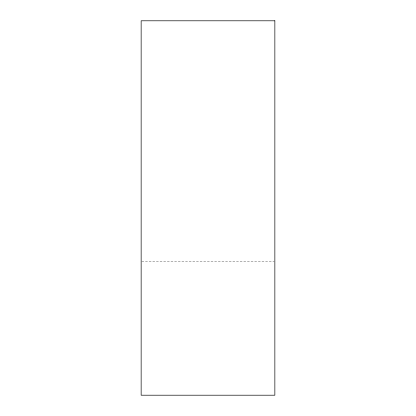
<?xml version="1.0" encoding="UTF-8"?>
<svg xmlns="http://www.w3.org/2000/svg" width="416" height="416" viewBox="0 0 416 416"><rect width="100%" height="100%" fill="white"/><g stroke="black" fill="none" stroke-linecap="round" stroke-linejoin="round"><path stroke-width="0.31" stroke-dasharray="2.08 1.56" d="M141.794 261.487L274.206 261.487"/><path stroke-width="0.62" d="M274.856 20.8L141.144 20.8L141.144 395.2L274.856 395.2L274.856 20.8"/></g></svg>
